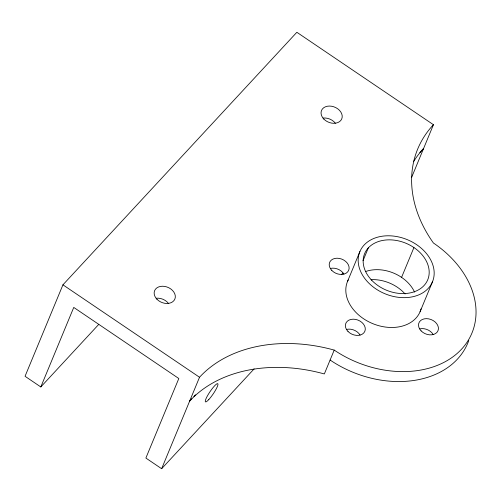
<?xml version="1.0" encoding="UTF-8"?>
<svg xmlns="http://www.w3.org/2000/svg" width="501" height="501" viewBox="0 0 501 501"><rect width="100%" height="100%" fill="white"/><g stroke="black" fill="none" stroke-linecap="round" stroke-linejoin="round"><path stroke-width="0.75" d="M62.938 284.825L199.523 377.253A142.065 105.742 22.5 0 1 334.217 350.093A95.39 70.998 22.5 0 0 461.565 349.159A95.39 70.998 22.5 0 0 433.415 242.998A142.065 105.742 22.5 0 1 433.44 124.711L296.855 32.283L62.938 284.825L25.05 376.289L40.813 386.954L98.76 324.391M40.813 386.954L73.753 307.42L178.819 378.518L145.879 458.052L161.635 468.717L254.145 368.849M161.635 468.717L199.523 377.253M347.575 281.311L359.925 251.489M363.031 260.664L368.329 247.882M334.217 350.093L324.335 373.953A142.065 105.742 22.5 0 0 189.641 401.113L191.758 398.827M411.64 177.341L433.44 124.711M401.577 277.372L413.932 247.544M420.063 311.779L432.413 281.957A39.316 29.265 22.5 0 0 387.968 235.783A39.316 29.265 22.5 0 0 368.129 282.426A39.316 29.265 22.5 0 0 432.413 281.957M193.881 396.535L195.465 394.819M419.851 152.573L423.558 148.572A142.065 105.742 22.5 0 0 413.538 161.679M341.331 274.723L342.922 273.001M468.761 340.586A95.39 70.998 22.5 0 1 330.103 360.037M421.059 308.885A39.316 29.265 22.5 0 1 373.32 323.865A39.316 29.265 22.5 0 1 348.22 279.934M371.053 279.646A34.162 25.426 22.5 0 1 405.09 293.955M419.757 328.888A10.314 7.678 22.5 0 1 433.202 334.536M346.617 329.42A10.314 7.678 22.5 0 1 360.062 335.075M330.447 268.448A10.314 7.678 22.5 0 1 343.893 274.103M365.611 271.536A34.162 25.426 22.5 0 1 414.552 292.102M323.076 118.067A10.959 8.154 22.5 0 1 335.376 123.24M156.187 298.245A10.959 8.154 22.5 0 1 168.48 303.418M331.806 270.446A10.314 7.678 22.5 0 0 348.671 270.327A10.314 7.678 22.5 0 0 337.01 258.215A10.314 7.678 22.5 0 0 331.806 270.446M371.811 280.366A34.162 25.426 22.5 0 0 427.66 279.959A34.162 25.426 22.5 0 0 389.045 239.841A34.162 25.426 22.5 0 0 371.811 280.366M421.116 330.885A10.314 7.678 22.5 0 0 437.98 330.76A10.314 7.678 22.5 0 0 426.32 318.649A10.314 7.678 22.5 0 0 421.116 330.885M347.976 331.418A10.314 7.678 22.5 0 0 364.841 331.293A10.314 7.678 22.5 0 0 353.18 319.187A10.314 7.678 22.5 0 0 347.976 331.418M156.926 299.235A10.959 8.154 22.5 0 0 174.843 299.103A10.959 8.154 22.5 0 0 162.456 286.234A10.959 8.154 22.5 0 0 156.926 299.235M323.821 119.056A10.959 8.154 22.5 0 0 341.738 118.925A10.959 8.154 22.5 0 0 329.351 106.055A10.959 8.154 22.5 0 0 323.821 119.056M208.823 399.529A10.959 1.941 -55.9 0 0 217.96 384.06A10.959 1.941 -55.9 0 0 208.09 394.713A10.959 1.941 -55.9 0 0 208.823 399.529"/></g></svg>
